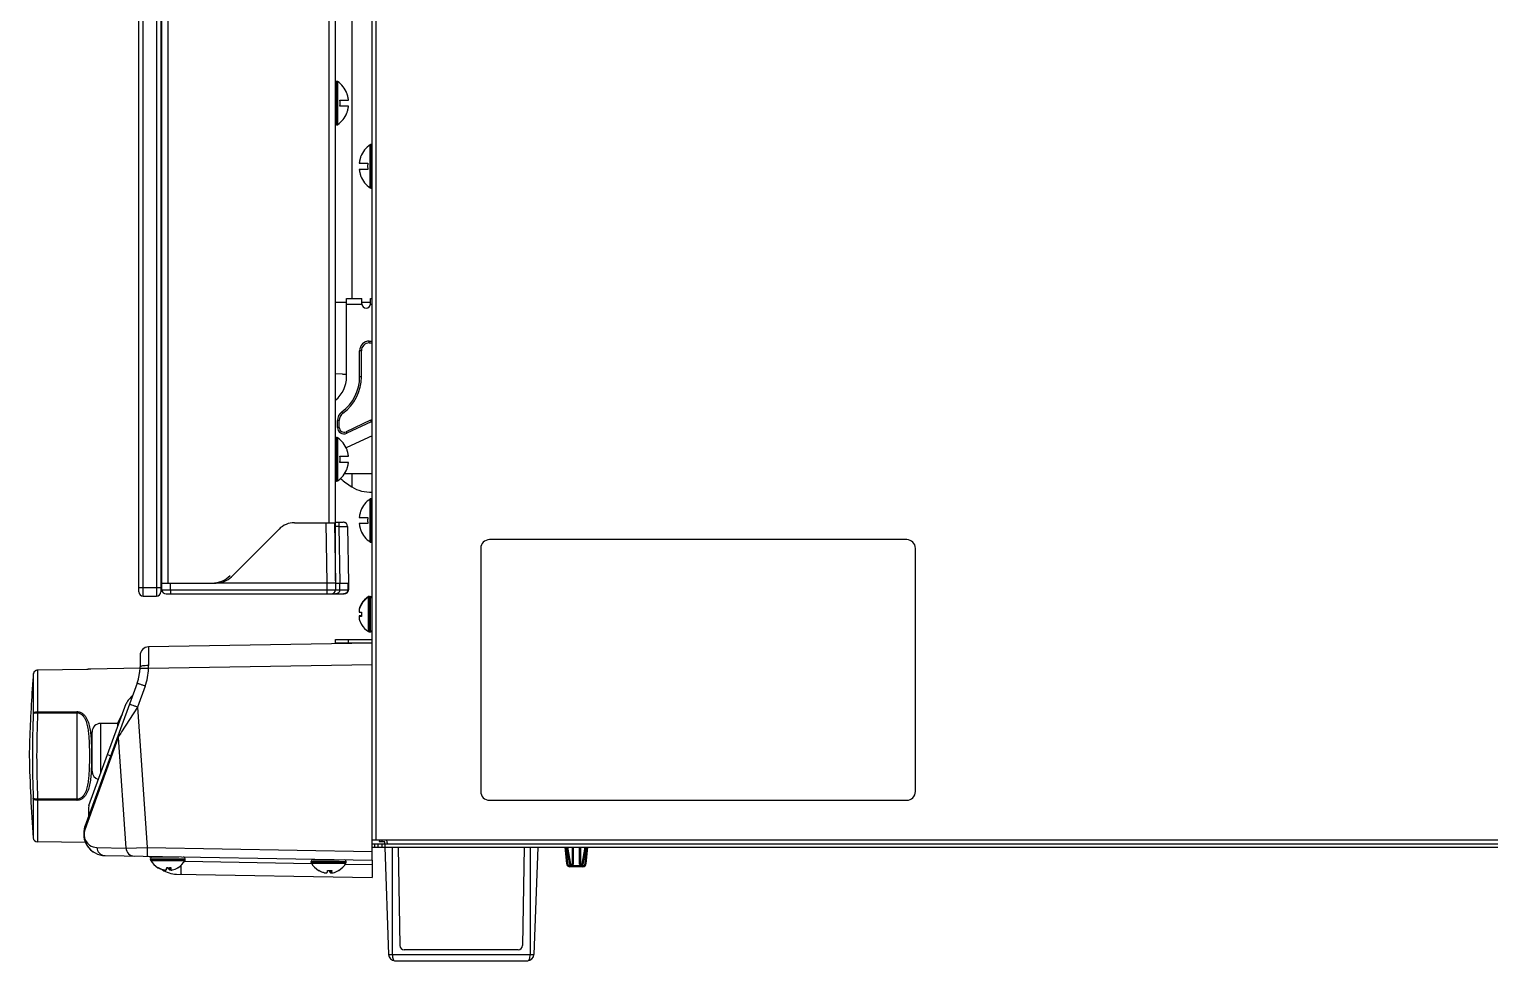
# Model space of a CAD drawing. Header units: millimetres. Extents: x 406 to 4339, y 342 to 2993.
# Drawn here: x 1648.1 to 1984.2, y 1546.8 to 1761.3 of the extents above; entities that cross this region are included whole.
import ezdxf

# ---------------------------------------------------------------- set-up
doc = ezdxf.new("R2010")
doc.units = ezdxf.units.MM
doc.header["$LTSCALE"] = 256.666667
doc.layers.get('0').update_dxf_attribs({"linetype": 'CONTINUOUS'})
doc.layers.add('ASSI', color=7, linetype='CONTINUOUS')
doc.layers.add('GEOM', color=7, linetype='CONTINUOUS')

msp = doc.modelspace()

# ---------------------------------------------------------------- linework, layer by layer
at = {"color": 7, "linetype": 'Continuous'}
for p, q in [((1673.38, 1631.77), (1673.38, 1973.77)), ((1678.38, 1973.77), (1678.38, 1631.77)), ((1727.03, 1574.67), (1727.03, 1974.77)), ((1678.63, 1633.77), (1678.63, 1971.77)), ((1678.63, 1633.77), (1678.63, 1971.77)), ((1718.63, 1634.27), (1718.63, 1970.37)), ((1719.63, 1744.84), (1719.63, 1744.97)), ((1719.63, 1744.97), (1721.58, 1744.97)), ((1721.22, 1746.52), (1721.25, 1746.52)), ((1719.63, 1743.57), (1719.63, 1743.7)), ((1721.58, 1743.57), (1719.63, 1743.57)), ((1721.25, 1742.02), (1721.22, 1742.02)), ((1718.83, 1739.27), (1718.94, 1739.27)), ((1724.41, 1731.97), (1724.43, 1731.97)), ((1724.07, 1730.42), (1726.03, 1730.42)), ((1726.03, 1729.02), (1724.07, 1729.02)), ((1724.43, 1727.47), (1724.41, 1727.47)), ((1726.03, 1730.42), (1726.03, 1730.29)), ((1726.03, 1729.15), (1726.03, 1729.02)), ((1726.83, 1724.72), (1726.71, 1724.72)), ((1721.22, 1664.52), (1721.25, 1664.52)), ((1719.63, 1662.84), (1719.63, 1662.97)), ((1719.63, 1662.97), (1721.58, 1662.97)), ((1719.63, 1661.57), (1719.63, 1661.7)), ((1721.58, 1661.57), (1719.63, 1661.57)), ((1718.83, 1657.27), (1718.94, 1657.27)), ((1721.25, 1660.02), (1721.22, 1660.02)), ((1724.41, 1650.43), (1724.43, 1650.43)), ((1709.15, 1647.67), (1718.63, 1647.67)), ((1724.07, 1648.88), (1726.03, 1648.88)), ((1726.03, 1647.48), (1724.07, 1647.48)), ((1726.03, 1648.88), (1726.03, 1648.75)), ((1726.03, 1647.61), (1726.03, 1647.48)), ((1694.64, 1635.23), (1705.61, 1646.2)), ((1724.43, 1645.93), (1724.41, 1645.93)), ((1726.83, 1643.18), (1726.71, 1643.18)), ((1678.38, 1633.77), (1678.63, 1633.77)), ((1678.63, 1633.77), (1680.13, 1633.77)), ((1680.13, 1633.77), (1691.11, 1633.77)), ((1674.38, 1630.77), (1677.38, 1630.77)), ((1724.02, 1627.5), (1724.02, 1627.49)), ((1724.03, 1627.07), (1724.58, 1627.07)), ((1724.52, 1628.91), (1724.51, 1628.9)), ((1724.51, 1628.9), (1724.51, 1628.89)), ((1724.55, 1629.02), (1724.58, 1629.02)), ((1724.55, 1628.87), (1724.58, 1628.87)), ((1724.56, 1626.22), (1724.03, 1626.22)), ((1724.58, 1626.07), (1724.03, 1626.07)), ((1724.58, 1624.27), (1724.55, 1624.27)), ((1727.03, 1619.97), (1675.59, 1619.07)), ((1718.63, 1619.97), (1718.63, 1620.77)), ((1718.63, 1620.77), (1727.03, 1620.77)), ((1727.03, 1619.97), (1718.63, 1619.97)), ((1673.63, 1617.07), (1673.63, 1614.49)), ((1649.16, 1613.16), (1649.08, 1612.94)), ((1649.29, 1613.36), (1649.16, 1613.16)), ((1649.46, 1613.52), (1649.29, 1613.36)), ((1649.66, 1613.63), (1649.46, 1613.52)), ((1649.89, 1613.7), (1649.66, 1613.63)), ((1650.04, 1613.71), (1649.89, 1613.7)), ((1661.51, 1613.91), (1650.04, 1613.71)), ((1661.73, 1613.92), (1661.51, 1613.91)), ((1661.92, 1613.93), (1661.73, 1613.92)), ((1662.09, 1613.94), (1661.92, 1613.93)), ((1662.21, 1613.94), (1662.09, 1613.94)), ((1662.27, 1613.95), (1662.21, 1613.94)), ((1649.08, 1612.94), (1649.06, 1612.85)), ((1649.06, 1612.85), (1649.06, 1612.79)), ((1649.08, 1612.94), (1649.08, 1612.94)), ((1672.96, 1610.73), (1660.96, 1577.75)), ((1648.76, 1608.55), (1648.75, 1608.52)), ((1648.81, 1609.37), (1648.76, 1608.55)), ((1648.82, 1609.46), (1648.81, 1609.37)), ((1661.86, 1582.56), (1670.4, 1606.04)), ((1668.46, 1601.47), (1664.58, 1601.47)), ((1668.46, 1601.47), (1668.46, 1601.45)), ((1668.46, 1601.45), (1668.47, 1600.72)), ((1662.58, 1590.47), (1662.58, 1599.47)), ((1668.61, 1598.25), (1670.38, 1572.78)), ((1727.03, 1569.97), (1727.03, 1574.67)), ((1727.03, 1574.67), (1730.33, 1574.67)), ((1727.03, 1573.77), (1730.56, 1573.77)), ((1727.03, 1572.97), (2274.43, 1572.97)), ((1728.81, 1574.67), (1728.66, 1574.22)), ((1729.94, 1574.22), (1728.66, 1574.22)), ((1729.33, 1574.67), (1729.18, 1574.22)), ((1729.92, 1572.97), (1730.78, 1548.27)), ((1729.94, 1573.77), (1729.94, 1574.22)), ((1730.56, 1573.77), (2274.82, 1573.77)), ((1733.03, 1572.97), (1733.43, 1550.31)), ((1762.02, 1572.97), (1761.63, 1550.31)), ((1765.13, 1572.97), (1764.27, 1548.27)), ((1665.57, 1571.04), (1727.03, 1569.97)), ((1678.98, 1567.73), (1678.98, 1567.76)), ((1680.37, 1567.73), (1680.37, 1567.91)), ((1680.42, 1567.73), (1680.42, 1568.25)), ((1680.62, 1567.73), (1680.62, 1568.26)), ((1682.37, 1568.28), (1682.34, 1568.25)), ((1715.98, 1567.08), (1715.98, 1567.11)), ((1717.42, 1567.08), (1717.42, 1567.6)), ((1717.63, 1567.08), (1717.63, 1567.62)), ((1719.37, 1567.63), (1719.34, 1567.61)), ((1760.62, 1549.33), (1734.43, 1549.33)), ((1732.29, 1546.81), (1762.76, 1546.81))]:
    msp.add_line(p, q, dxfattribs=at)
at = {"color": 9, "linetype": 'Continuous'}
for p, q in [((1674.38, 1630.77), (1674.38, 1974.77)), ((1677.38, 1974.77), (1677.38, 1630.77)), ((1727.93, 1574.67), (1727.93, 1974.87)), ((1722.33, 1936.61), (1722.33, 1699.27)), ((1718.83, 1749.27), (1718.83, 1739.27)), ((1718.94, 1749.27), (1718.94, 1739.27)), ((1719.05, 1749.23), (1719.05, 1739.3)), ((1726.6, 1724.75), (1726.6, 1734.68)), ((1726.71, 1724.72), (1726.71, 1734.72)), ((1726.83, 1724.72), (1726.83, 1734.72)), ((1721.16, 1698.39), (1718.63, 1698.39)), ((1721.16, 1681.27), (1721.16, 1699.27)), ((1721.16, 1699.27), (1724.66, 1699.27)), ((1721.16, 1697.97), (1724.66, 1697.97)), ((1724.66, 1698.07), (1724.66, 1699.27)), ((1726.66, 1698.39), (1724.66, 1698.39)), ((1726.65, 1697.97), (1727.03, 1697.97)), ((1726.66, 1698.07), (1726.66, 1699.27)), ((1726.66, 1699.27), (1727.03, 1699.27)), ((1724.16, 1681.27), (1724.16, 1687.27)), ((1724.56, 1687.27), (1724.16, 1687.27)), ((1724.56, 1681.27), (1724.56, 1687.27)), ((1726.36, 1689.07), (1726.36, 1689.47)), ((1726.36, 1689.47), (1727.03, 1689.47)), ((1726.36, 1689.07), (1727.03, 1689.07)), ((1720.18, 1681.87), (1718.63, 1681.93)), ((1724.56, 1681.27), (1724.16, 1681.27)), ((1719.06, 1669.61), (1719.06, 1671.19)), ((1719.46, 1671.19), (1719.06, 1671.19)), ((1719.46, 1669.61), (1719.46, 1671.19)), ((1720.31, 1672.89), (1720.08, 1673.21)), ((1726.66, 1671.24), (1721.02, 1668.61)), ((1726.82, 1670.87), (1721.19, 1668.25)), ((1726.66, 1671.24), (1726.82, 1670.87)), ((1718.83, 1667.27), (1718.83, 1657.27)), ((1718.94, 1667.27), (1718.94, 1657.27)), ((1719.05, 1667.23), (1719.05, 1657.3)), ((1719.46, 1669.61), (1719.06, 1669.61)), ((1721.02, 1668.61), (1721.19, 1668.25)), ((1727.03, 1667.66), (1721.23, 1664.95)), ((1720.71, 1658.97), (1726.63, 1658.97)), ((1722.33, 1658.97), (1722.33, 1655.93)), ((1726.6, 1643.21), (1726.6, 1653.14)), ((1726.71, 1643.18), (1726.71, 1653.18)), ((1726.83, 1643.18), (1726.83, 1653.18)), ((1673.38, 1632.77), (1678.38, 1632.77)), ((1721.63, 1619.97), (1721.63, 1620.77)), ((1650.04, 1613.71), (1650.04, 1604.14)), ((1662.32, 1613.95), (1662.31, 1613.95)), ((1675.58, 1614.07), (1673.62, 1614.13)), ((1727.03, 1614.97), (1675.58, 1614.07)), ((1649.06, 1612.79), (1649.06, 1603.79)), ((1674.81, 1610.05), (1673.05, 1605.2)), ((1650.03, 1603.89), (1650.04, 1603.89)), ((1650.04, 1604.14), (1659.09, 1604.19)), ((1650.04, 1604.14), (1650.04, 1604.14)), ((1650.04, 1603.89), (1659.09, 1603.93)), ((1659.09, 1603.93), (1659.09, 1584)), ((1673.05, 1605.2), (1669.39, 1599.49)), ((1673.05, 1605.2), (1675.3, 1572.87)), ((1664.58, 1590.02), (1664.58, 1601.47)), ((1668.61, 1598.25), (1660.94, 1576.93)), ((1666.13, 1594.3), (1666.88, 1594.03)), ((1649.06, 1584.15), (1649.06, 1575.12)), ((1650.04, 1584.05), (1650.03, 1584.05)), ((1659.09, 1584), (1650.04, 1584.05)), ((1650.04, 1583.79), (1650.04, 1574.2)), ((1650.04, 1583.79), (1650.04, 1583.79)), ((1659.09, 1583.75), (1650.04, 1583.79)), ((1663.67, 1572.9), (1670.38, 1572.78)), ((1670.38, 1572.78), (1675.3, 1572.87)), ((1675.3, 1572.87), (1727.03, 1571.97)), ((1730.33, 1574.67), (2275.23, 1574.67)), ((1731.68, 1572.97), (1731.68, 1548.27)), ((1763.37, 1572.97), (1763.37, 1548.27)), ((1730.78, 1548.27), (1764.27, 1548.27))]:
    msp.add_line(p, q, dxfattribs=at)
at = {"color": 7, "linetype": 'Continuous'}
for centre, radius, start, end in [((1718.83, 1749.07), 0.2, 90, 180), ((1718.94, 1749.07), 0.2, 56.7581, 90), ((1715.75, 1744.27), 3.91, 2.7931, 8.3672), ((1715.75, 1744.27), 3.91, 0, 2.7926), ((1715.75, 1744.27), 3.91, 357.2074, 360), ((1715.9, 1744.45), 5.71, 19.2423, 21.2266), ((1715.89, 1744.45), 5.72, 17.2712, 19.2421), ((1715.89, 1744.45), 5.72, 16.82, 17.2714), ((1715.88, 1744.44), 5.73, 15.3021, 16.8197), ((1715.87, 1744.44), 5.74, 14.552, 15.3022), ((1715.86, 1744.44), 5.75, 13.3249, 14.5518), ((1715.84, 1744.43), 5.77, 12.3779, 13.3249), ((1715.82, 1744.43), 5.79, 11.3352, 12.3778), ((1715.79, 1744.42), 5.82, 10.2382, 11.3349), ((1715.76, 1744.42), 5.85, 9.3464, 10.2384), ((1715.71, 1744.41), 5.9, 8.0504, 9.3454), ((1715.65, 1744.4), 5.96, 7.3826, 8.0514), ((1715.53, 1744.39), 6.09, 5.4735, 7.3771), ((1715.93, 1744.07), 5.7, 303.2419, 338.9214), ((1715.75, 1744.27), 3.91, 351.6328, 357.2069), ((1715.9, 1744.08), 5.71, 338.7734, 340.7577), ((1715.89, 1744.09), 5.72, 340.7579, 342.7288), ((1715.89, 1744.09), 5.72, 342.7286, 343.18), ((1715.88, 1744.09), 5.73, 343.1803, 344.6979), ((1715.87, 1744.09), 5.74, 344.6978, 345.448), ((1715.86, 1744.1), 5.75, 345.4482, 346.6751), ((1715.84, 1744.1), 5.77, 346.6751, 347.6221), ((1715.82, 1744.1), 5.79, 347.6222, 348.6648), ((1715.79, 1744.11), 5.82, 348.6651, 349.7618), ((1715.76, 1744.11), 5.85, 349.7616, 350.6536), ((1715.71, 1744.12), 5.9, 350.6546, 351.9496), ((1715.65, 1744.13), 5.96, 351.9486, 352.6174), ((1715.53, 1744.15), 6.09, 352.6229, 354.5265), ((1718.83, 1739.47), 0.2, 180, 270), ((1718.94, 1739.47), 0.2, 270, 303.2419), ((1726.71, 1734.52), 0.2, 90, 123.2419), ((1726.83, 1734.52), 0.2, 0, 90), ((1729.94, 1729.86), 5.9, 170.6546, 171.9496), ((1729.89, 1729.87), 5.85, 169.7616, 170.6536), ((1729.86, 1729.87), 5.82, 168.6651, 169.7618), ((1729.83, 1729.88), 5.79, 167.6222, 168.6648), ((1729.81, 1729.88), 5.77, 166.6751, 167.6221), ((1729.8, 1729.89), 5.75, 165.4482, 166.6751), ((1729.79, 1729.89), 5.74, 164.6978, 165.448), ((1729.78, 1729.89), 5.73, 163.1803, 164.6979), ((1729.77, 1729.9), 5.72, 162.7286, 163.18), ((1729.76, 1729.9), 5.72, 160.7579, 162.7288), ((1729.75, 1729.9), 5.71, 158.7734, 160.7577), ((1730.13, 1729.84), 6.09, 172.6229, 174.5265), ((1730.13, 1729.6), 6.09, 185.4735, 187.3771), ((1730, 1729.85), 5.96, 171.9486, 172.6174), ((1730, 1729.58), 5.96, 187.3826, 188.0514), ((1729.94, 1729.57), 5.9, 188.0504, 189.3454), ((1729.89, 1729.56), 5.85, 189.3464, 190.2384), ((1729.86, 1729.56), 5.82, 190.2382, 191.3349), ((1729.83, 1729.55), 5.79, 191.3352, 192.3778), ((1729.81, 1729.55), 5.77, 192.3779, 193.3249), ((1729.8, 1729.55), 5.75, 193.3249, 194.5518), ((1729.79, 1729.54), 5.74, 194.552, 195.3022), ((1729.78, 1729.54), 5.73, 195.3021, 196.8197), ((1729.77, 1729.54), 5.72, 196.82, 197.2714), ((1729.76, 1729.54), 5.72, 197.2712, 199.2421), ((1729.75, 1729.53), 5.71, 199.2423, 201.2266), ((1729.73, 1729.52), 5.7, 201.0786, 236.7581), ((1729.9, 1729.72), 3.91, 177.2074, 180), ((1729.9, 1729.72), 3.91, 180, 182.7926), ((1729.9, 1729.72), 3.91, 171.6328, 177.2069), ((1729.9, 1729.72), 3.91, 182.7931, 188.3672), ((1726.71, 1724.92), 0.2, 236.7581, 270), ((1726.83, 1724.92), 0.2, 270, 360), ((1718.83, 1667.07), 0.2, 90, 180), ((1718.94, 1667.07), 0.2, 56.7581, 90), ((1715.9, 1662.45), 5.71, 19.2423, 21.2266), ((1715.89, 1662.45), 5.72, 17.2712, 19.2421), ((1715.89, 1662.45), 5.72, 16.82, 17.2714), ((1715.88, 1662.44), 5.73, 15.3021, 16.8197), ((1715.87, 1662.44), 5.74, 14.552, 15.3022), ((1715.86, 1662.44), 5.75, 13.3249, 14.5518), ((1715.84, 1662.43), 5.77, 12.3779, 13.3249), ((1715.82, 1662.43), 5.79, 11.3352, 12.3778), ((1715.75, 1662.27), 3.91, 2.7931, 8.3672), ((1715.75, 1662.27), 3.91, 351.6328, 357.2069), ((1715.75, 1662.27), 3.91, 0, 2.7926), ((1715.75, 1662.27), 3.91, 357.2074, 360), ((1715.89, 1662.09), 5.72, 340.7579, 342.7288), ((1715.89, 1662.09), 5.72, 342.7286, 343.18), ((1715.88, 1662.09), 5.73, 343.1803, 344.6979), ((1715.87, 1662.09), 5.74, 344.6978, 345.448), ((1715.86, 1662.1), 5.75, 345.4482, 346.6751), ((1715.84, 1662.1), 5.77, 346.6751, 347.6221), ((1715.82, 1662.1), 5.79, 347.6222, 348.6648), ((1715.79, 1662.42), 5.82, 10.2382, 11.3349), ((1715.79, 1662.11), 5.82, 348.6651, 349.7618), ((1715.76, 1662.42), 5.85, 9.3464, 10.2384), ((1715.76, 1662.11), 5.85, 349.7616, 350.6536), ((1715.71, 1662.41), 5.9, 8.0504, 9.3454), ((1715.71, 1662.12), 5.9, 350.6546, 351.9496), ((1715.65, 1662.4), 5.96, 7.3826, 8.0514), ((1715.65, 1662.13), 5.96, 351.9486, 352.6174), ((1715.53, 1662.39), 6.09, 5.4735, 7.3771), ((1715.53, 1662.15), 6.09, 352.6229, 354.5265), ((1718.83, 1657.47), 0.2, 180, 270), ((1718.94, 1657.47), 0.2, 270, 303.2419), ((1715.93, 1662.07), 5.7, 303.2419, 338.9214), ((1731.71, 1670.94), 17.7, 227.5564, 238.0041), ((1715.9, 1662.08), 5.71, 338.7734, 340.7577), ((1726.57, 1662.71), 8, 238.0041, 273.2946), ((1729.76, 1648.36), 5.72, 160.7579, 162.7288), ((1729.75, 1648.36), 5.71, 158.7734, 160.7577), ((1726.71, 1652.98), 0.2, 90, 123.2419), ((1726.83, 1652.98), 0.2, 0, 90), ((1709.15, 1642.67), 5, 90, 135), ((1720.4, 1646.77), 1, 1, 85.691), ((1730.13, 1648.3), 6.09, 172.6229, 174.5265), ((1730.13, 1648.06), 6.09, 185.4735, 187.3771), ((1730, 1648.31), 5.96, 171.9486, 172.6174), ((1730, 1648.04), 5.96, 187.3826, 188.0514), ((1729.94, 1648.32), 5.9, 170.6546, 171.9496), ((1729.94, 1648.03), 5.9, 188.0504, 189.3454), ((1729.89, 1648.33), 5.85, 169.7616, 170.6536), ((1729.89, 1648.02), 5.85, 189.3464, 190.2384), ((1729.86, 1648.33), 5.82, 168.6651, 169.7618), ((1729.86, 1648.02), 5.82, 190.2382, 191.3349), ((1729.83, 1648.34), 5.79, 167.6222, 168.6648), ((1729.83, 1648.01), 5.79, 191.3352, 192.3778), ((1729.81, 1648.34), 5.77, 166.6751, 167.6221), ((1729.81, 1648.01), 5.77, 192.3779, 193.3249), ((1729.8, 1648.35), 5.75, 165.4482, 166.6751), ((1729.79, 1648.35), 5.74, 164.6978, 165.448), ((1729.78, 1648.35), 5.73, 163.1803, 164.6979), ((1729.77, 1648.36), 5.72, 162.7286, 163.18), ((1729.9, 1648.18), 3.91, 177.2074, 180), ((1729.9, 1648.18), 3.91, 180, 182.7926), ((1729.9, 1648.18), 3.91, 171.6328, 177.2069), ((1729.9, 1648.18), 3.91, 182.7931, 188.3672), ((1729.8, 1648.01), 5.75, 193.3249, 194.5518), ((1729.79, 1648), 5.74, 194.552, 195.3022), ((1729.78, 1648), 5.73, 195.3021, 196.8197), ((1729.77, 1648), 5.72, 196.82, 197.2714), ((1729.76, 1648), 5.72, 197.2712, 199.2421), ((1729.75, 1647.99), 5.71, 199.2423, 201.2266), ((1729.73, 1647.98), 5.7, 201.0786, 236.7581), ((1726.71, 1643.38), 0.2, 236.7581, 270), ((1726.83, 1643.38), 0.2, 270, 360), ((1690.14, 1639.77), 6, 270.0003, 315), ((1691.11, 1638.77), 5, 270, 315), ((1674.38, 1631.77), 1, 180, 270), ((1677.38, 1631.77), 1, 270, 360), ((1679.65, 1632.27), 1, 181, 270), ((1720.6, 1632.27), 1, 345.1671, 359), ((1725.97, 1627.32), 1.95, 179.0741, 180.1995), ((1725.97, 1627.32), 1.95, 180.1995, 181.1541), ((1726.02, 1627.46), 2, 172.7254, 174.9324), ((1726, 1627.46), 1.98, 174.9356, 175.7145), ((1725.98, 1627.47), 1.97, 175.714, 176.9766), ((1726.02, 1627.31), 2.01, 172.7256, 174.8598), ((1725.97, 1627.47), 1.96, 176.9771, 178.0037), ((1725.97, 1627.47), 1.95, 178.0037, 179.0738), ((1726, 1627.31), 1.98, 174.8627, 175.7144), ((1725.98, 1627.32), 1.97, 175.714, 176.9766), ((1725.97, 1627.32), 1.96, 176.9771, 178.0037), ((1725.97, 1627.32), 1.95, 178.0037, 179.0738), ((1725.97, 1627.32), 1.95, 181.1545, 182.3767), ((1725.98, 1627.32), 1.96, 182.3765, 183.2159), ((1725.99, 1627.32), 1.97, 183.2167, 184.6016), ((1726, 1627.32), 1.98, 184.6009, 185.2558), ((1726.02, 1627.32), 2.01, 185.2585, 187.2741), ((1728.52, 1626.57), 4.64, 163.6036, 165.6824), ((1728.52, 1626.42), 4.64, 163.6036, 165.6824), ((1728.55, 1626.56), 4.67, 162.6228, 163.6051), ((1728.55, 1626.41), 4.67, 162.6228, 163.6051), ((1728.57, 1626.56), 4.68, 161.535, 162.6227), ((1728.57, 1626.41), 4.68, 161.535, 162.6227), ((1728.59, 1626.55), 4.7, 159.4813, 161.5344), ((1728.59, 1626.4), 4.7, 159.4813, 161.5344), ((1728.6, 1626.55), 4.72, 158.9977, 159.4819), ((1728.6, 1626.4), 4.72, 158.9977, 159.4819), ((1728.61, 1626.54), 4.72, 157.4524, 158.9975), ((1728.61, 1626.39), 4.72, 157.4524, 158.9975), ((1728.61, 1626.54), 4.73, 156.6826, 157.4526), ((1728.61, 1626.39), 4.73, 156.6826, 157.4526), ((1728.62, 1626.54), 4.73, 155.4278, 156.6825), ((1728.62, 1626.39), 4.73, 155.4278, 156.6825), ((1728.62, 1626.54), 4.74, 154.4598, 155.4278), ((1728.62, 1626.39), 4.74, 154.4598, 155.4278), ((1728.62, 1626.54), 4.74, 153.3188, 154.4598), ((1728.62, 1626.39), 4.74, 153.3188, 154.4598), ((1728.63, 1626.53), 4.75, 151.9926, 153.3187), ((1728.63, 1626.38), 4.75, 151.9926, 153.3187), ((1728.63, 1626.53), 4.75, 151.0316, 151.9926), ((1728.63, 1626.38), 4.75, 151.0316, 151.9926), ((1728.63, 1626.53), 4.75, 150.2291, 151.0316), ((1728.63, 1626.38), 4.75, 148.4659, 151.0313), ((1728.63, 1626.53), 4.76, 148.466, 150.0274), ((1728.33, 1626.72), 3.78, 175.7953, 177.4577), ((1728.32, 1626.72), 3.77, 177.4579, 179.9996), ((1728.33, 1626.57), 3.78, 175.7953, 177.4577), ((1728.32, 1626.57), 3.77, 177.4579, 182.5421), ((1728.34, 1626.57), 3.79, 172.4012, 174.9222), ((1728.33, 1626.72), 3.78, 174.6542, 174.9232), ((1728.33, 1626.72), 3.78, 174.9232, 175.7954), ((1728.33, 1626.57), 3.78, 174.9231, 175.7954), ((1725.97, 1625.82), 1.95, 178.8459, 180.9258), ((1726.02, 1625.96), 2.01, 172.7259, 174.7415), ((1726, 1625.96), 1.98, 174.7442, 175.3991), ((1725.99, 1625.97), 1.97, 175.3984, 176.7833), ((1725.98, 1625.97), 1.96, 176.7843, 177.0528), ((1726.02, 1625.81), 2.01, 172.7259, 174.7415), ((1725.98, 1625.97), 1.96, 177.0527, 177.6236), ((1725.97, 1625.97), 1.95, 177.6233, 178.9433), ((1726, 1625.81), 1.98, 174.7442, 175.3991), ((1725.99, 1625.82), 1.97, 175.3984, 176.7833), ((1725.98, 1625.82), 1.96, 176.7841, 177.6235), ((1725.97, 1625.82), 1.96, 177.6234, 178.8455), ((1725.97, 1625.82), 1.95, 180.9261, 181.9964), ((1725.97, 1625.82), 1.96, 181.9964, 183.0228), ((1725.98, 1625.82), 1.97, 183.0233, 184.286), ((1726, 1625.82), 1.98, 184.2856, 185.1372), ((1726.02, 1625.82), 2.01, 185.1401, 187.2744), ((1728.52, 1626.71), 4.64, 194.3176, 196.3964), ((1728.55, 1626.72), 4.67, 196.3949, 197.3772), ((1728.57, 1626.73), 4.68, 197.3773, 198.465), ((1728.59, 1626.73), 4.7, 198.4656, 200.5187), ((1728.6, 1626.74), 4.72, 200.5181, 201.0023), ((1728.61, 1626.74), 4.72, 201.0025, 202.5476), ((1728.61, 1626.74), 4.73, 202.5474, 203.3174), ((1728.62, 1626.74), 4.73, 203.3175, 204.5722), ((1728.62, 1626.75), 4.74, 204.5722, 205.5402), ((1728.62, 1626.75), 4.74, 205.5402, 206.6812), ((1728.63, 1626.75), 4.75, 206.6813, 208.0074), ((1728.63, 1626.75), 4.75, 208.0074, 208.9684), ((1728.63, 1626.75), 4.75, 208.9687, 211.5341), ((1728.33, 1626.57), 3.78, 182.5423, 184.2047), ((1728.33, 1626.57), 3.78, 184.2046, 185.0769), ((1728.34, 1626.57), 3.79, 185.0778, 187.5988), ((1675.63, 1617.07), 2, 91, 180), ((1650.06, 1612.71), 1, 150.5366, 154.5603), ((1650.06, 1612.71), 1, 150.0849, 150.537), ((1650.05, 1612.71), 1, 141.8424, 150.0835), ((1650.06, 1612.71), 1, 136.7752, 142.0694), ((1650.05, 1612.71), 1, 129.0942, 137.0586), ((1650.05, 1612.71), 1, 124.0535, 129.3496), ((1650.05, 1612.71), 1, 116.3131, 124.2977), ((1650.05, 1612.71), 1, 100.2381, 116.3104), ((1650.05, 1612.71), 1, 91.0085, 99.7683), ((1650.05, 1612.72), 0.997, 99.7737, 100.2247), ((1662.63, 1614.49), 11, 340, 360), ((1997.45, 1586.21), 349.4, 176.0055, 176.1841), ((1997.55, 1586.2), 349.51, 175.8233, 176.0055), ((1997.64, 1586.19), 349.59, 175.6373, 175.8233), ((1650.06, 1612.71), 1, 166.8526, 172.0655), ((1650.06, 1612.71), 1, 154.3505, 166.5386), ((1650.05, 1612.71), 0.999, 166.5542, 166.8498), ((1678.93, 1600.82), 10, 134.1912, 148.5216), ((1686.87, 1593.66), 20, 150.3704, 157.0216), ((1664.58, 1599.47), 2, 90, 180), ((1670.6, 1598.39), 2, 160, 183.9869), ((1664.58, 1590.47), 2, 180, 254.3367), ((1671.75, 1581.08), 10, 171.4784, 185.8088), ((1665.66, 1576.04), 5, 160, 269), ((1650.05, 1575.2), 1, 184.3682, 269), ((1672.38, 1572.92), 2, 183.9869, 269), ((1677.77, 1568.38), 0.141, 238.0876, 239.8839), ((1680.15, 1572.26), 4.69, 238.8686, 239.7803), ((1679.21, 1569.29), 1.58, 261.8563, 272.4262), ((1679.36, 1570.09), 2.38, 263.3463, 267.9442), ((1679.36, 1570.08), 2.37, 267.985, 276.659), ((1679.4, 1570.29), 2.58, 271.1127, 276.3869), ((1673.04, 1569.38), 6.81, 350.406, 350.6891), ((1680.26, 1572), 3.75, 262.3622, 266.4451), ((1679.8, 1571.98), 3.73, 269.383, 270), ((1679.8, 1571.98), 3.74, 270.0009, 273.5524), ((1680.26, 1571.98), 3.74, 266.4476, 269.9991), ((1680.26, 1571.98), 3.73, 270, 270.617), ((1680.26, 1571.99), 3.74, 270.6198, 275.6288), ((1680.7, 1570.09), 2.37, 263.3436, 268.8392), ((1680.26, 1572), 3.76, 275.6289, 277.6368), ((1680.85, 1569.31), 1.59, 261.8635, 267.5072), ((1680.7, 1570.06), 2.34, 268.8566, 272.0437), ((1680.85, 1569.29), 1.58, 267.5738, 278.1437), ((1680.88, 1569.1), 1.38, 271.2828, 278.7228), ((1679.88, 1572.3), 4.73, 300.9564, 301.6642), ((1716.2, 1568.63), 1.57, 261.8146, 272.5363), ((1716.36, 1569.46), 2.4, 263.3693, 267.8618), ((1716.36, 1569.45), 2.38, 267.9021, 276.6362), ((1710.31, 1568.74), 6.56, 350.0092, 350.3075), ((1716.79, 1571.33), 3.73, 269.678, 270), ((1717.27, 1571.35), 3.75, 262.359, 266.2936), ((1716.79, 1571.33), 3.73, 270.0011, 273.704), ((1717.27, 1571.33), 3.73, 266.296, 269.9989), ((1717.27, 1571.33), 3.73, 270, 270.322), ((1717.27, 1571.34), 3.74, 270.325, 275.5462), ((1717.7, 1569.46), 2.39, 263.3677, 268.3888), ((1717.27, 1571.35), 3.75, 275.5465, 277.6402), ((1717.85, 1568.64), 1.58, 261.8219, 267.3964), ((1717.69, 1569.42), 2.36, 268.4029, 270.7362), ((1717.69, 1569.43), 2.36, 270.7371, 272.1267), ((1717.85, 1568.63), 1.57, 267.4637, 278.1854), ((1716.89, 1571.65), 4.72, 300.9674, 301.6753), ((1734.43, 1550.33), 1.01, 181, 270), ((1760.62, 1550.33), 1.01, 270, 359), ((1732.29, 1548.32), 1.51, 182, 270), ((1762.76, 1548.32), 1.51, 270, 358)]:
    msp.add_arc(centre, radius, start, end, dxfattribs=at)
at = {"color": 9, "linetype": 'Continuous'}
for centre, radius, start, end in [((1725.66, 1698.07), 1, 180.0018, 0.0018), ((1726.36, 1687.27), 2.2, 90.0018, 180.0018), ((1726.36, 1687.27), 1.8, 90.0018, 180.0018), ((1714.16, 1681.27), 7, 309.7924, 0.0018), ((1714.16, 1681.27), 10, 306.3009, 0.0018), ((1720.38, 1686.87), 5, 267.75, 278.9459), ((1714.16, 1681.27), 10.4, 306.3009, 0.0018), ((1721.56, 1671.19), 2.5, 126.3009, 180.0018), ((1721.56, 1671.19), 2.1, 126.3009, 180.0018), ((1725.56, 1673.59), 2.6, 295.0018, 304.6334), ((1725.56, 1673.59), 3, 295.0018, 299.702), ((1720.56, 1669.61), 1.5, 180.0018, 295.0018), ((1720.56, 1669.61), 1.1, 180.0018, 295.0018), ((1720.38, 1666.77), 2, 289.7697, 295.0018), ((1726.63, 1659.97), 1, 270, 293.6669), ((1662.51, 1614.51), 13.08, 340.0574, 358.0795), ((1637.63, 1614.55), 37.96, 359.2808, 0.3439), ((1895.71, 1593.85), 246.86, 177.694, 179.9736), ((1895.77, 1593.85), 245.93, 177.6608, 179.9722), ((1664.71, 1603.69), 14.68, 178.253, 179.2564), ((1674.12, 1604.01), 24.08, 179.6938, 180.3062), ((1683.19, 1604.06), 24.11, 179.6953, 180.3046), ((1895.71, 1594.08), 246.86, 180.0264, 182.306), ((1895.77, 1594.09), 245.93, 180.0278, 182.3392), ((1664.71, 1584.24), 14.68, 180.7435, 181.7472), ((1674.13, 1583.92), 24.09, 179.694, 180.306), ((1683.2, 1583.88), 24.11, 179.6954, 180.3046)]:
    msp.add_arc(centre, radius, start, end, dxfattribs=at)
for points, knots in [([(1675.59, 1619.07), (1675.57, 1619.07), (1675.62, 1618.9), (1675.56, 1618.73), (1675.59, 1618.31), (1675.57, 1617.81), (1675.58, 1617.17), (1675.58, 1616.15), (1675.58, 1615.34), (1675.59, 1614.77)], [0, 0, 0, 0, 0.018604, 0.07363, 0.163353, 0.284934, 0.434516, 0.60728, 1, 1, 1, 1]), ([(1662.31, 1613.95), (1662.28, 1613.95), (1661.97, 1613.93), (1661.66, 1613.91), (1661.39, 1613.91)], [0, 0, 0, 0, 0.112909, 1, 1, 1, 1]), ([(1675.59, 1614.77), (1675.34, 1614.77), (1674.88, 1614.76), (1674.25, 1614.7), (1673.89, 1614.64), (1673.63, 1614.55), (1673.63, 1614.49)], [0, 0, 0, 0, 0.375356, 0.693274, 0.908972, 1, 1, 1, 1]), ([(1674.81, 1610.05), (1674.57, 1610.13), (1674.14, 1610.29), (1673.62, 1610.48), (1673.3, 1610.61), (1673.11, 1610.66), (1673.04, 1610.71), (1672.96, 1610.72), (1672.96, 1610.73)], [0, 0, 0, 0, 0.383936, 0.708023, 0.832072, 0.924145, 0.980812, 1, 1, 1, 1]), ([(1649.06, 1603.79), (1649.07, 1603.84), (1649.16, 1603.96), (1649.39, 1604.06), (1649.69, 1604.13), (1649.92, 1604.14), (1650.04, 1604.14)], [0, 0, 0, 0, 0.154391, 0.37791, 0.668798, 1, 1, 1, 1]), ([(1649.06, 1603.79), (1649.06, 1603.8), (1649.09, 1603.82), (1649.19, 1603.85), (1649.39, 1603.87), (1649.69, 1603.89), (1649.91, 1603.89), (1650.03, 1603.89)], [0, 0, 0, 0, 0.038914, 0.105739, 0.324417, 0.635757, 1, 1, 1, 1]), ([(1659.09, 1604.19), (1659.33, 1604.19), (1659.83, 1604.1), (1660.47, 1603.72), (1660.96, 1603.21), (1661.47, 1602.43), (1661.89, 1601.32), (1662.17, 1599.91), (1662.33, 1598.46), (1662.44, 1596.47), (1662.46, 1594.97), (1662.46, 1593.97)], [0, 0, 0, 0, 0.064092, 0.126118, 0.186429, 0.246082, 0.365923, 0.488456, 0.613753, 0.741262, 1, 1, 1, 1]), ([(1659.09, 1603.93), (1659.32, 1603.93), (1659.79, 1603.82), (1660.35, 1603.4), (1660.77, 1602.87), (1661.19, 1602.07), (1661.52, 1600.98), (1661.75, 1599.62), (1661.87, 1598.23), (1661.96, 1596.34), (1661.97, 1594.92), (1661.97, 1593.97)], [0, 0, 0, 0, 0.063364, 0.12491, 0.185301, 0.245469, 0.366742, 0.49028, 0.615881, 0.743058, 1, 1, 1, 1]), ([(1673.05, 1605.2), (1672.81, 1605.29), (1672.38, 1605.45), (1671.86, 1605.64), (1671.53, 1605.76), (1671.35, 1605.82), (1671.28, 1605.87), (1671.2, 1605.88), (1671.2, 1605.89)], [0, 0, 0, 0, 0.383936, 0.708023, 0.832072, 0.924145, 0.980812, 1, 1, 1, 1]), ([(1669.39, 1599.49), (1669.29, 1599.33), (1669.11, 1599.06), (1668.84, 1598.6), (1668.73, 1598.49), (1668.6, 1598.21), (1668.61, 1598.25)], [0, 0, 0, 0, 0.392824, 0.711591, 0.923543, 1, 1, 1, 1]), ([(1662.46, 1593.97), (1662.46, 1592.96), (1662.44, 1591.46), (1662.33, 1589.47), (1662.17, 1588.02), (1661.89, 1586.62), (1661.47, 1585.51), (1660.96, 1584.72), (1660.47, 1584.21), (1659.83, 1583.84), (1659.33, 1583.75), (1659.09, 1583.75)], [0, 0, 0, 0, 0.258743, 0.386255, 0.511554, 0.634087, 0.753928, 0.813579, 0.873888, 0.935912, 1, 1, 1, 1]), ([(1661.97, 1593.97), (1661.97, 1593.01), (1661.96, 1591.59), (1661.87, 1589.7), (1661.75, 1588.31), (1661.52, 1586.95), (1661.19, 1585.86), (1660.77, 1585.06), (1660.35, 1584.53), (1659.79, 1584.11), (1659.32, 1584), (1659.09, 1584)], [0, 0, 0, 0, 0.256947, 0.384127, 0.509729, 0.633268, 0.754541, 0.814709, 0.875097, 0.936641, 1, 1, 1, 1]), ([(1650.03, 1584.05), (1649.91, 1584.04), (1649.69, 1584.04), (1649.39, 1584.06), (1649.19, 1584.09), (1649.09, 1584.12), (1649.06, 1584.14), (1649.06, 1584.15)], [0, 0, 0, 0, 0.364243, 0.675583, 0.894261, 0.961086, 1, 1, 1, 1]), ([(1650.04, 1583.79), (1649.92, 1583.79), (1649.69, 1583.8), (1649.39, 1583.88), (1649.16, 1583.98), (1649.07, 1584.09), (1649.06, 1584.15)], [0, 0, 0, 0, 0.331202, 0.62209, 0.845609, 1, 1, 1, 1]), ([(1660.94, 1576.93), (1660.67, 1576.16), (1660.77, 1574.7), (1662.03, 1573.27), (1663.09, 1572.91), (1663.67, 1572.9)], [0, 0, 0, 0, 0.436648, 0.689684, 1, 1, 1, 1]), ([(1663.67, 1572.9), (1663.7, 1572.42), (1664.12, 1571.46), (1665.1, 1571.05), (1665.57, 1571.04)], [0, 0, 0, 0, 0.504998, 1, 1, 1, 1]), ([(1675.3, 1572.87), (1675.29, 1572.61), (1675.29, 1572.14), (1675.28, 1571.58), (1675.29, 1571.23), (1675.28, 1571.03), (1675.3, 1570.95), (1675.29, 1570.87), (1675.3, 1570.87)], [0, 0, 0, 0, 0.382564, 0.706767, 0.83112, 0.92352, 0.980474, 1, 1, 1, 1]), ([(1731.68, 1548.27), (1731.68, 1548.07), (1731.7, 1547.71), (1731.81, 1547.25), (1732, 1546.91), (1732.2, 1546.81), (1732.29, 1546.81)], [0, 0, 0, 0, 0.343638, 0.632384, 0.843751, 1, 1, 1, 1]), ([(1762.76, 1546.81), (1762.85, 1546.81), (1763.06, 1546.91), (1763.24, 1547.25), (1763.35, 1547.71), (1763.37, 1548.07), (1763.37, 1548.27)], [0, 0, 0, 0, 0.156249, 0.367616, 0.656362, 1, 1, 1, 1])]:
    msp.add_open_spline(points, degree=3, knots=knots, dxfattribs=at)
msp.add_open_spline([(1660.94, 1576.93), (1660.87, 1577.19), (1660.87, 1577.49), (1660.96, 1577.75)], degree=3, dxfattribs=at)
at = {"color": 7, "linetype": 'Continuous'}
for points, knots in [([(1730.33, 1574.67), (1730.35, 1574.55), (1730.38, 1574.34), (1730.44, 1574.05), (1730.48, 1573.88), (1730.53, 1573.77), (1730.56, 1573.77)], [0, 0, 0, 0, 0.371034, 0.687347, 0.903823, 1, 1, 1, 1]), ([(1677.74, 1568.25), (1677.75, 1568.25), (1677.77, 1568.26), (1677.78, 1568.27), (1677.79, 1568.28)], [0, 0, 0, 0, 0.687463, 1, 1, 1, 1]), ([(1679.63, 1567.73), (1679.64, 1567.76), (1679.7, 1567.93), (1679.73, 1568.1), (1679.76, 1568.25)], [0, 0, 0, 0, 0.189312, 1, 1, 1, 1]), ([(1679.69, 1567.73), (1679.71, 1567.76), (1679.79, 1567.92), (1679.84, 1568.1), (1679.88, 1568.25)], [0, 0, 0, 0, 0.194811, 1, 1, 1, 1]), ([(1680.37, 1567.73), (1680.35, 1567.76), (1680.26, 1567.92), (1680.21, 1568.1), (1680.17, 1568.25)], [0, 0, 0, 0, 0.194811, 1, 1, 1, 1]), ([(1680.42, 1567.73), (1680.41, 1567.76), (1680.36, 1567.93), (1680.32, 1568.1), (1680.3, 1568.25)], [0, 0, 0, 0, 0.189312, 1, 1, 1, 1]), ([(1680.76, 1568.28), (1680.75, 1568.22), (1680.71, 1568.04), (1680.67, 1567.85), (1680.62, 1567.73)], [0, 0, 0, 0, 0.311773, 1, 1, 1, 1]), ([(1714.74, 1567.6), (1714.75, 1567.6), (1714.77, 1567.61), (1714.79, 1567.63), (1714.79, 1567.63)], [0, 0, 0, 0, 0.68881, 1, 1, 1, 1]), ([(1716.63, 1567.08), (1716.65, 1567.11), (1716.71, 1567.28), (1716.74, 1567.46), (1716.76, 1567.6)], [0, 0, 0, 0, 0.189719, 1, 1, 1, 1]), ([(1717.42, 1567.08), (1717.41, 1567.11), (1717.35, 1567.28), (1717.31, 1567.46), (1717.29, 1567.6)], [0, 0, 0, 0, 0.189719, 1, 1, 1, 1]), ([(1717.76, 1567.63), (1717.76, 1567.58), (1717.72, 1567.39), (1717.68, 1567.2), (1717.63, 1567.08)], [0, 0, 0, 0, 0.311458, 1, 1, 1, 1])]:
    msp.add_open_spline(points, degree=3, knots=knots, dxfattribs=at)
for points in [[(1677.71, 1568.25), (1677.72, 1568.25), (1677.73, 1568.25), (1677.74, 1568.25)], [(1678.98, 1567.73), (1678.55, 1567.84), (1678.12, 1568.02), (1677.74, 1568.25)], [(1677.79, 1568.28), (1678.19, 1568.03), (1678.63, 1567.84), (1679.08, 1567.73)], [(1678.96, 1567.73), (1678.55, 1567.83), (1678.16, 1568), (1677.79, 1568.21)], [(1681.07, 1567.73), (1681.51, 1567.84), (1681.93, 1568.02), (1682.32, 1568.25)], [(1681.09, 1567.73), (1681.52, 1567.84), (1681.94, 1568.02), (1682.33, 1568.25)], [(1682.34, 1568.25), (1682.33, 1568.25), (1682.32, 1568.25), (1682.31, 1568.25)], [(1714.71, 1567.61), (1714.72, 1567.6), (1714.73, 1567.6), (1714.74, 1567.6)], [(1715.98, 1567.08), (1715.54, 1567.19), (1715.12, 1567.37), (1714.74, 1567.6)], [(1714.79, 1567.63), (1715.19, 1567.39), (1715.63, 1567.2), (1716.08, 1567.08)], [(1718.07, 1567.08), (1718.51, 1567.19), (1718.93, 1567.37), (1719.32, 1567.6)], [(1719.34, 1567.61), (1719.33, 1567.6), (1719.32, 1567.6), (1719.32, 1567.6)]]:
    msp.add_open_spline(points, degree=3, dxfattribs=at)
at = {"layer": 'ASSI', "color": 9, "linetype": 'Continuous'}
for p, q in [((1680.13, 1633.77), (1680.13, 1971.77)), ((1726.22, 1622.62), (1726.22, 1630.66)), ((1726.43, 1622.57), (1726.43, 1630.72)), ((1726.63, 1622.57), (1726.63, 1630.72)), ((1676.03, 1570.32), (1684.03, 1570.32)), ((1676.03, 1570.12), (1684.03, 1570.12)), ((1676.08, 1569.92), (1683.97, 1569.92)), ((1713.03, 1569.68), (1721.03, 1569.68)), ((1713.03, 1569.48), (1721.03, 1569.48)), ((1713.08, 1569.28), (1720.97, 1569.28))]:
    msp.add_line(p, q, dxfattribs=at)
at = {"layer": 'ASSI', "color": 7, "linetype": 'Continuous'}
for p, q in [((1718.94, 1749.27), (1718.83, 1749.27)), ((1718.94, 1739.27), (1718.83, 1739.27)), ((1726.71, 1734.72), (1726.83, 1734.72)), ((1726.71, 1724.72), (1726.83, 1724.72)), ((1718.94, 1667.27), (1718.83, 1667.27)), ((1718.94, 1657.27), (1718.83, 1657.27)), ((1726.71, 1653.18), (1726.83, 1653.18)), ((1726.71, 1643.18), (1726.83, 1643.18)), ((1726.43, 1630.72), (1726.63, 1630.72)), ((1726.43, 1630.57), (1726.63, 1630.57)), ((1726.43, 1622.57), (1726.63, 1622.57)), ((1673.62, 1614.15), (1662.32, 1613.95)), ((1661.09, 1574.01), (1650.04, 1574.2)), ((1676.03, 1570.12), (1676.03, 1570.32)), ((1676.43, 1570.72), (1682.53, 1570.72)), ((1684.03, 1570.12), (1684.03, 1570.32)), ((1713.03, 1569.48), (1713.03, 1569.68)), ((1713.43, 1570.08), (1719.44, 1570.08)), ((1721.03, 1569.48), (1721.03, 1569.68))]:
    msp.add_line(p, q, dxfattribs=at)
for centre, radius, start, end in [((1715.93, 1744.47), 5.7, 21.0786, 56.7581), ((1715.93, 1744.07), 5.7, 303.2419, 338.9214), ((1729.73, 1729.92), 5.7, 123.2419, 158.9214), ((1729.73, 1729.52), 5.7, 201.0786, 236.7581), ((1715.93, 1662.47), 5.7, 21.0786, 56.7581), ((1715.93, 1662.07), 5.7, 303.2419, 338.9214), ((1729.73, 1648.38), 5.7, 123.2419, 158.9214), ((1729.73, 1647.98), 5.7, 201.0786, 236.7581), ((1728.65, 1626.52), 4.8, 120.3012, 148.5421), ((1728.65, 1626.37), 4.8, 120.3012, 148.5421), ((1726.43, 1630.32), 0.4, 90, 120.3012), ((1726.43, 1630.17), 0.4, 90, 120.3012), ((1726.63, 1630.32), 0.4, 0, 90), ((1726.63, 1630.17), 0.4, 0, 90), ((1729.45, 1626.52), 4.8, 120.3012, 121.864), ((1728.65, 1626.77), 4.8, 211.4579, 239.6988), ((1726.43, 1622.97), 0.4, 239.6988, 270), ((1726.63, 1622.97), 0.4, 270, 360), ((1729.45, 1626.92), 4.8, 239.133, 239.6988), ((1998.04, 1586.15), 350, 176.3357, 178.7208), ((1998.04, 1601.78), 350, 181.2792, 184.3682), ((1676.43, 1570.32), 0.4, 90, 180), ((1676.43, 1570.12), 0.4, 180, 210.3012), ((1680.23, 1572.34), 4.8, 210.3012, 238.4047), ((1679.83, 1572.34), 4.8, 301.5953, 329.6988), ((1683.63, 1570.32), 0.4, 0, 90), ((1683.63, 1570.12), 0.4, 329.6988, 360), ((1713.43, 1569.68), 0.4, 90, 180), ((1713.43, 1569.48), 0.4, 180, 210.3012), ((1720.63, 1569.68), 0.4, 0, 90), ((1720.63, 1569.48), 0.4, 329.6988, 360), ((1717.23, 1571.7), 4.8, 210.3012, 238.3892), ((1716.83, 1571.7), 4.8, 301.6108, 329.6988)]:
    msp.add_arc(centre, radius, start, end, dxfattribs=at)
at = {"layer": 'GEOM', "color": 9, "linetype": 'Continuous'}
for p, q in [((1717.13, 1647.67), (1717.13, 1957.87)), ((1716.38, 1647.67), (1716.63, 1633.77)), ((1719.4, 1646.78), (1718.63, 1646.78)), ((1719.4, 1647.77), (1719.4, 1646.78)), ((1719.4, 1646.78), (1719.63, 1633.77)), ((1718.63, 1645.57), (1718.42, 1645.57)), ((1680.65, 1632.25), (1680.63, 1633.77)), ((1716.63, 1633.77), (1716.6, 1632.25)), ((1718.62, 1634.27), (1718.63, 1634.27)), ((1719.61, 1632.25), (1719.63, 1633.77)), ((1721.45, 1633.77), (1721.42, 1632.25)), ((1680.65, 1632.25), (1680.65, 1631.27)), ((1680.65, 1632.25), (1716.6, 1632.25)), ((1716.6, 1632.25), (1716.6, 1631.27)), ((1718.14, 1631.43), (1718.14, 1631.27)), ((1719.61, 1632.25), (1721.42, 1632.25)), ((1721.42, 1632.25), (1721.6, 1632.25)), ((1727.61, 1573.77), (1727.61, 1572.97)), ((1728.32, 1573.77), (1728.32, 1572.97)), ((1729.23, 1573.77), (1729.23, 1572.97)), ((1729.94, 1573.77), (1729.94, 1572.97)), ((1771.63, 1572.97), (1772, 1569.21)), ((1772.52, 1569), (1771.79, 1572.97)), ((1773.28, 1572.97), (1773.28, 1569.07)), ((1774.78, 1569.07), (1774.78, 1572.97)), ((1776.27, 1572.97), (1775.54, 1569)), ((1776.05, 1569.21), (1776.43, 1572.97)), ((1683.83, 1569.72), (1713.13, 1569.21)), ((1720.83, 1569.07), (1727.03, 1568.97)), ((1772, 1569.21), (1771.75, 1569.19)), ((1772.52, 1569), (1772.76, 1569.05)), ((1772.55, 1568.72), (1772.55, 1568.47)), ((1772.55, 1568.72), (1772.86, 1568.72)), ((1772.86, 1568.72), (1772.86, 1568.97)), ((1772.93, 1568.72), (1772.93, 1568.97)), ((1772.93, 1568.72), (1775.13, 1568.72)), ((1773.28, 1569.07), (1773.03, 1569.07)), ((1774.78, 1569.07), (1775.03, 1569.07)), ((1775.13, 1568.72), (1775.13, 1568.97)), ((1775.19, 1568.72), (1775.19, 1568.97)), ((1775.19, 1568.72), (1775.5, 1568.72)), ((1775.54, 1569), (1775.29, 1569.05)), ((1775.5, 1568.72), (1775.5, 1568.47)), ((1776.05, 1569.21), (1776.3, 1569.19))]:
    msp.add_line(p, q, dxfattribs=at)
at = {"layer": 'GEOM', "color": 7, "linetype": 'Continuous'}
for p, q in [((1718.38, 1647.67), (1718.63, 1633.77)), ((1718.63, 1647.77), (1720.4, 1647.77)), ((1721.4, 1646.78), (1721.63, 1633.77)), ((1850.03, 1643.77), (1754.03, 1643.77)), ((1752.03, 1641.77), (1752.03, 1585.77)), ((1852.03, 1585.77), (1852.03, 1641.77)), ((1678.65, 1632.25), (1678.63, 1633.77)), ((1716.63, 1633.77), (1691.11, 1633.77)), ((1718.63, 1633.77), (1716.63, 1633.77)), ((1718.63, 1633.77), (1718.6, 1632.25)), ((1718.63, 1633.77), (1721.63, 1633.77)), ((1721.63, 1633.77), (1721.6, 1632.25)), ((1679.65, 1631.27), (1720.6, 1631.27)), ((1668.72, 1599.07), (1668.44, 1598.31)), ((1754.03, 1583.77), (1850.03, 1583.77)), ((1660.96, 1577.75), (1660.95, 1577.73)), ((1771.38, 1572.97), (1771.75, 1569.19)), ((1772.76, 1569.05), (1772.04, 1572.97)), ((1773.03, 1572.97), (1773.03, 1569.07)), ((1775.03, 1569.07), (1775.03, 1572.97)), ((1776.01, 1572.97), (1775.29, 1569.05)), ((1776.3, 1569.19), (1776.68, 1572.97)), ((1727.03, 1569.97), (1727.03, 1565.97)), ((1682.02, 1566.75), (1727.03, 1565.97)), ((1775.5, 1568.47), (1772.55, 1568.47)), ((1772.93, 1568.97), (1772.86, 1568.97)), ((1775.19, 1568.97), (1775.13, 1568.97))]:
    msp.add_line(p, q, dxfattribs=at)
for centre, radius, start, end in [((1720.4, 1646.77), 1, 1, 90), ((1754.03, 1641.77), 2, 90, 180), ((1850.03, 1641.77), 2, 0, 90), ((1679.65, 1632.27), 1, 181, 269.9997), ((1717.6, 1632.27), 1, 270.0002, 359), ((1720.6, 1632.27), 1, 270, 359), ((1675.63, 1617.07), 2, 91, 180), ((1662.63, 1614.49), 11, 345.527, 353.9419), ((1754.03, 1585.77), 2, 180, 270), ((1850.03, 1585.77), 2, 270, 0), ((1665.66, 1576.04), 5, 160, 236.8821), ((1675.13, 1568.87), 2, 59.002, 73.9996), ((1677.83, 1571.32), 0.6, 270, 301.2025), ((1714.83, 1570.68), 0.6, 270, 301.2025), ((1682.12, 1572.75), 6, 235.6956, 268.9997), ((1772.55, 1569.27), 0.8, 185.7106, 270), ((1772.86, 1569.07), 0.1, 190.4057, 270), ((1772.93, 1569.07), 0.1, 270, 360), ((1775.13, 1569.07), 0.1, 180, 270), ((1775.19, 1569.07), 0.1, 270, 349.5943), ((1775.5, 1569.27), 0.8, 270, 354.2894)]:
    msp.add_arc(centre, radius, start, end, dxfattribs=at)
at = {"layer": 'GEOM', "color": 9, "linetype": 'Continuous'}
for centre, radius, start, end in [((1772.55, 1569.27), 0.55, 185.7106, 270), ((1772.86, 1569.07), 0.35, 190.4057, 270), ((1772.93, 1569.07), 0.35, 270, 360), ((1775.13, 1569.07), 0.35, 180, 270), ((1775.19, 1569.07), 0.35, 270, 349.5943), ((1775.5, 1569.27), 0.55, 270, 354.2894)]:
    msp.add_arc(centre, radius, start, end, dxfattribs=at)
for points, knots in [([(1719.4, 1646.78), (1719.53, 1646.79), (1719.78, 1646.79), (1720.16, 1646.79), (1720.5, 1646.79), (1720.8, 1646.79), (1721.01, 1646.79), (1721.16, 1646.79), (1721.24, 1646.79), (1721.31, 1646.79), (1721.36, 1646.79), (1721.38, 1646.78), (1721.4, 1646.79), (1721.4, 1646.78)], [0, 0, 0, 0, 0.195066, 0.38262, 0.55548, 0.706992, 0.831341, 0.88179, 0.923749, 0.956817, 0.980677, 0.9951, 1, 1, 1, 1]), ([(1678.65, 1632.25), (1678.65, 1632.25), (1678.67, 1632.25), (1678.7, 1632.24), (1678.75, 1632.25), (1678.81, 1632.24), (1678.9, 1632.24), (1679.04, 1632.24), (1679.26, 1632.24), (1679.56, 1632.24), (1679.9, 1632.24), (1680.27, 1632.25), (1680.52, 1632.25), (1680.65, 1632.25)], [0, 0, 0, 0, 0.004902, 0.019323, 0.043185, 0.076249, 0.118212, 0.168658, 0.293006, 0.444519, 0.617377, 0.804939, 1, 1, 1, 1]), ([(1716.6, 1632.25), (1716.73, 1632.25), (1716.99, 1632.25), (1717.36, 1632.24), (1717.7, 1632.24), (1718, 1632.24), (1718.21, 1632.24), (1718.36, 1632.24), (1718.44, 1632.24), (1718.51, 1632.25), (1718.56, 1632.24), (1718.58, 1632.25), (1718.6, 1632.25), (1718.6, 1632.25)], [0, 0, 0, 0, 0.195061, 0.382623, 0.555481, 0.706994, 0.831342, 0.881788, 0.923751, 0.956815, 0.980677, 0.995098, 1, 1, 1, 1]), ([(1718.6, 1632.25), (1718.82, 1632.24), (1719.16, 1632.25), (1719.49, 1632.24), (1719.61, 1632.25)], [0, 0, 0, 0, 0.654619, 1, 1, 1, 1]), ([(1719.61, 1632.25), (1719.6, 1632), (1719.39, 1631.48), (1718.87, 1631.27), (1718.63, 1631.27)], [0, 0, 0, 0, 0.503182, 1, 1, 1, 1]), ([(1721.42, 1632.25), (1721.42, 1632), (1721.21, 1631.48), (1720.69, 1631.27), (1720.44, 1631.27)], [0, 0, 0, 0, 0.503182, 1, 1, 1, 1]), ([(1683.02, 1570.73), (1683.02, 1570.73), (1683.02, 1570.73), (1683.02, 1570.73), (1683.02, 1570.73)], [0, 0, 0, 0, 0.364778, 1, 1, 1, 1]), ([(1683.03, 1568.77), (1683.03, 1568.49), (1683.03, 1567.99), (1683.03, 1567.4), (1683.05, 1567.06), (1683.05, 1566.88), (1683.07, 1566.8), (1683.06, 1566.73), (1683.07, 1566.73)], [0, 0, 0, 0, 0.421866, 0.737351, 0.850775, 0.9328, 0.982548, 1, 1, 1, 1])]:
    msp.add_open_spline(points, degree=3, knots=knots, dxfattribs=at)

doc.saveas('drawing.dxf')
